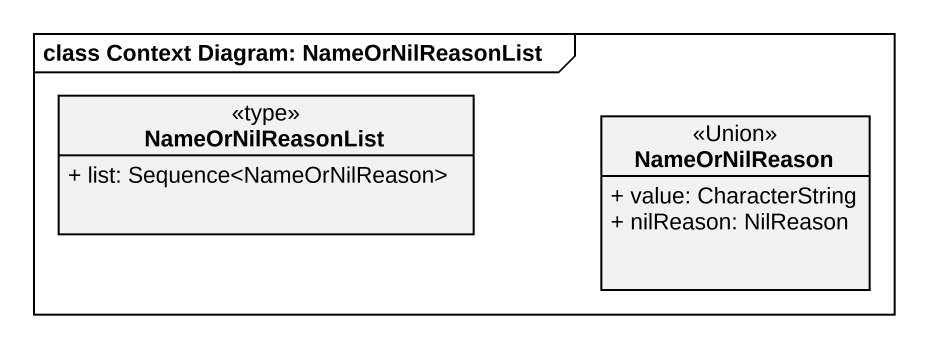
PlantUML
@startuml
mainframe class Context Diagram: NameOrNilReasonList
hide circle
hide empty members
skinparam classAttributeIconSize 0
class NameOrNilReasonList <<type>> {
  + list: Sequence<NameOrNilReason>
}
class NameOrNilReason <<Union>> {
  + value: CharacterString
  + nilReason: NilReason
}
@enduml
